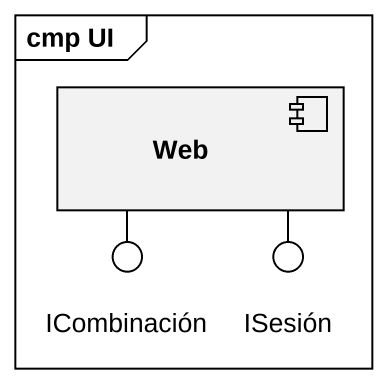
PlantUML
@startuml
mainframe cmp UI
component Web
() ICombinación
() ISesión
Web -- ICombinación
Web -- ISesión
@enduml
